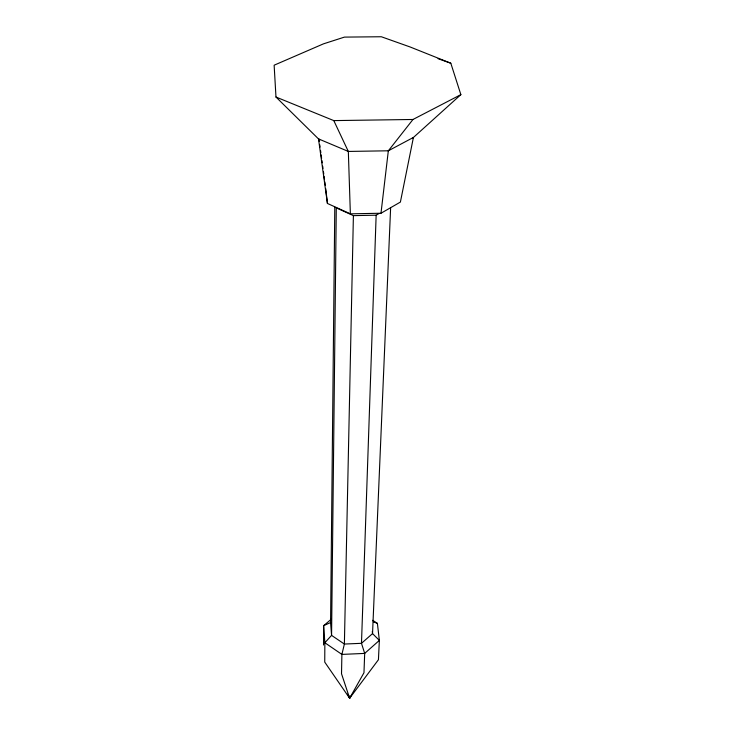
<?xml version="1.0" encoding="UTF-8"?>
<svg xmlns="http://www.w3.org/2000/svg" width="735" height="735" viewBox="0 0 735 735"><rect width="100%" height="100%" fill="white"/><g stroke="black" fill="none" stroke-linecap="round" stroke-linejoin="round"><path stroke-width="1.1" d="M323.538 645.008L323.63 625.669L331.457 619.072M372.7 620.303L377.395 623.39L379.361 640.396L378.433 659.727L349.63 698.25L324.741 662.106L324.852 642.748L331.568 635.371L330.575 622.563L334.792 207.068M390.616 207.987L372.535 633.607L361.482 643.318L344.384 644.053L331.568 635.371L336.281 207.886L353.397 215.631L344.384 644.053L341.894 654.407L341.518 673.756L349.63 698.25L363.972 672.745L364.689 653.406L361.482 643.318L376.145 215.19L379.049 213.517M380.987 213.242L388.328 150.794L413.419 137.436L400.391 202.079L380.987 213.242L350.365 213.839L327.433 203.457L318.503 138.887L348.335 151.438L388.328 150.794M347.627 694.152L349.63 698.25L350.632 696.192M388.374 150.776L412.978 119.474L460.863 94.64L450.812 63.228L410.102 46.966L381.327 36.75L344.439 37.108L323.446 43.861L274.137 65.204L275.974 97.038L319.743 140.146M412.537 138.272L460.863 94.64M330.575 622.563L323.63 625.669L324.852 642.748L341.894 654.407L364.689 653.406L379.361 640.396L372.535 633.607L372.296 631.484M353.397 215.631L376.145 215.19M275.974 97.038L333.8 120.604L412.978 119.474M438.042 58.681L450.812 63.228M373.215 621.7L377.395 623.39M333.8 120.604L348.243 151.281M349.244 696.027L349.63 698.25M318.999 139.218L319.312 141.46M319.771 144.832L320.074 147.083M320.534 150.454L320.846 152.696M321.149 154.947L321.608 158.319M321.921 160.57L322.224 162.812M322.683 166.183L322.987 168.434M323.455 171.806L323.758 174.048M324.062 176.299L324.521 179.671M324.833 181.912L325.293 185.284M325.752 188.656L327.433 203.457M348.335 151.438L350.365 213.839"/></g></svg>
